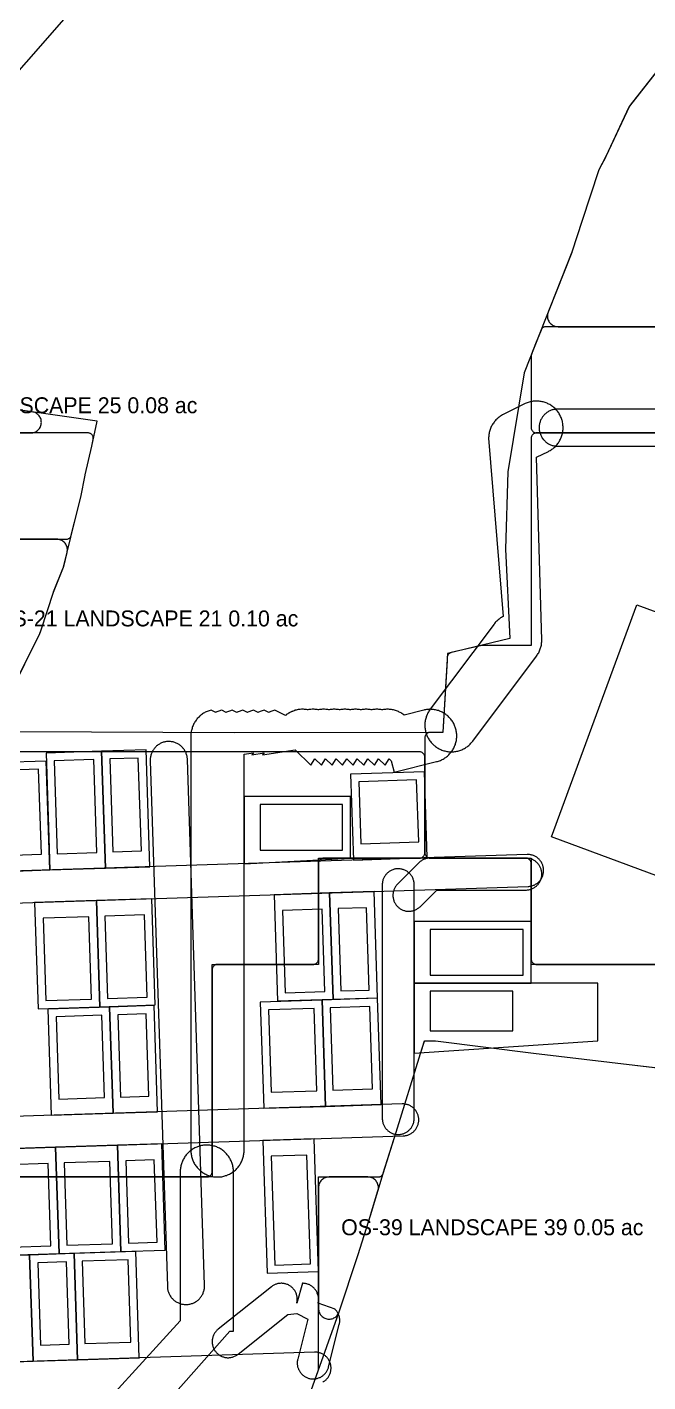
# Model space of a CAD drawing. Extents: x 32 to 940, y -21 to 684.
# Drawn here: x 665.2 to 782, y 271.4 to 526.4 of the extents above; entities that cross this region are included whole.
import ezdxf

# ---------------------------------------------------------------- set-up
doc = ezdxf.new("R2010")
doc.units = 0
for name, color, linetype, lineweight in [('BUILDING-SCHOOL', 5, 'Continuous', 0), ('GREEN-LANDSCAPE', 3, 'Continuous', 0), ('GREEN-RC', 3, 'Continuous', 0), ('PLOT', 4, 'Continuous', 0), ('ROAD-PRIMARY', 1, 'Continuous', 0), ('ROAD-SECONDARY', 1, 'Continuous', 0), ('ROAD-TERTIARY', 7, 'Continuous', 0), ('SITE-BOUNDARY', 7, 'Continuous', 0), ('TEXT-ZONE', 7, 'Continuous', 0), ('VILLA-HOUSE', 7, 'Continuous', 0), ('ZONE-SCHOOL', 5, 'Continuous', 0), ('ZONE-VILLAS', 2, 'Continuous', 0)]:
    doc.layers.add(name, color=color, linetype=linetype, lineweight=lineweight)

msp = doc.modelspace()

# ---------------------------------------------------------------- linework, layer by layer
at = {"layer": 'BUILDING-SCHOOL'}
msp.add_lwpolyline([(801.73, 409.63), (785.65, 365.94), (763.8, 373.98), (779.88, 417.68)], close=True, dxfattribs=at)
at = {"layer": 'GREEN-LANDSCAPE'}
for points in [[(622, 450), (665.88, 450), (666.07, 450.01), (666.26, 450.04), (666.45, 450.08), (666.63, 450.15), (666.81, 450.23), (666.98, 450.33), (667.13, 450.44), (667.28, 450.57), (667.41, 450.71), (667.53, 450.87), (667.63, 451.03), (667.71, 451.2), (667.78, 451.39), (667.83, 451.57), (667.87, 451.76), (667.88, 451.96), (667.87, 452.15), (667.85, 452.34), (667.81, 452.53), (667.75, 452.71), (667.67, 452.89), (667.58, 453.06), (667.47, 453.22), (667.34, 453.37), (667.2, 453.5), (667.05, 453.62), (666.89, 453.73), (666.72, 453.82), (666.54, 453.89), (666.35, 453.94), (666.16, 453.98), (654.11, 455.69)], [(662.53, 402.07), (667.53, 412.12), (667.64, 412.38), (667.83, 412.97), (667.84, 412.98), (670.15, 420.02), (670.16, 420.04), (670.16, 420.06), (670.17, 420.07), (670.18, 420.09), (672, 424.62), (672.05, 424.76), (672.09, 424.9), (672.73, 427.53), (672.76, 427.73), (672.78, 427.93), (672.78, 428.13), (672.75, 428.33), (672.71, 428.53), (672.65, 428.72), (672.57, 428.9), (672.47, 429.07), (672.35, 429.24), (672.22, 429.39), (672.07, 429.53), (671.91, 429.65), (671.74, 429.75), (671.56, 429.84), (671.37, 429.91), (671.18, 429.96), (670.98, 429.99), (670.78, 430), (662, 430)]]:
    msp.add_lwpolyline(points, dxfattribs=at)
msp.add_lwpolyline([(720, 285.26), (720.01, 285.06), (720.04, 284.87), (720.08, 284.68), (720.15, 284.5), (720.23, 284.32), (720.33, 284.15), (720.45, 284), (720.58, 283.85), (720.72, 283.72), (720.88, 283.6), (721.04, 283.5), (721.22, 283.42), (721.4, 283.35), (721.59, 283.3), (721.78, 283.27), (721.97, 283.26), (722.17, 283.26), (722.36, 283.29), (722.55, 283.34), (722.74, 283.4), (722.91, 283.48), (723.08, 283.58), (723.24, 283.69), (723.39, 283.82), (723.52, 283.96), (723.64, 284.11), (723.74, 284.28), (723.83, 284.45), (723.9, 284.63), (727.44, 295.41), (727.44, 295.43), (729.77, 302.77), (729.78, 302.79), (731.19, 307.42), (731.24, 307.61), (731.27, 307.8), (731.27, 308), (731.27, 308.19), (731.24, 308.39), (731.19, 308.58), (731.12, 308.76), (731.04, 308.94), (730.94, 309.11), (730.82, 309.27), (730.69, 309.41), (730.54, 309.55), (730.39, 309.66), (730.22, 309.76), (730.04, 309.85), (729.86, 309.91), (729.67, 309.96), (729.47, 309.99), (729.27, 310), (722, 310), (721.8, 309.99), (721.61, 309.96), (721.42, 309.91), (721.23, 309.85), (721.06, 309.76), (720.89, 309.66), (720.73, 309.55), (720.59, 309.41), (720.45, 309.27), (720.34, 309.11), (720.24, 308.94), (720.15, 308.77), (720.09, 308.58), (720.04, 308.39), (720.01, 308.2), (720, 308)], close=True, dxfattribs=at)
at = {"layer": 'GREEN-RC'}
msp.add_lwpolyline([(783.86, 518.36), (778.62, 511.7), (778.49, 511.51), (778.38, 511.31), (774.03, 502.02), (774.03, 502.01), (774.02, 502.01), (774.02, 502), (774.02, 502), (774.01, 501.99), (774.01, 501.99), (774.01, 501.98), (772.79, 499.65), (772.72, 499.5), (772.66, 499.35), (769.59, 490), (769.59, 489.99), (767.66, 484.05), (767.65, 484.02), (767.65, 484.01), (767.64, 483.99), (767.63, 483.97), (763.2, 472.73), (763.13, 472.55), (763.09, 472.36), (763.06, 472.17), (763.06, 471.97), (763.07, 471.78), (763.1, 471.59), (763.15, 471.4), (763.22, 471.22), (763.3, 471.04), (763.4, 470.87), (763.52, 470.72), (763.65, 470.58), (763.8, 470.45), (763.95, 470.33), (764.12, 470.23), (764.3, 470.15), (764.48, 470.08), (764.67, 470.04), (764.86, 470.01), (765.06, 470), (838.98, 470)], dxfattribs=at)
at = {"layer": 'PLOT'}
for points in [[(669.48, 367.78), (679.92, 368.12), (679.21, 390.11), (668.76, 389.77)], [(679.92, 368.12), (688.28, 368.39), (687.56, 390.38), (679.21, 390.11)], [(661.12, 367.51), (669.48, 367.78), (668.81, 388.27), (660.45, 388)], [(726.58, 369.64), (740.43, 370.09), (739.91, 386.24), (726.05, 385.79)], [(706.02, 368.95), (726.02, 370), (726.02, 381.61), (706.02, 381.61)], [(678.22, 362.02), (666.61, 361.64), (667.26, 341.65), (678.87, 342.03)], [(688.66, 362.36), (678.22, 362.02), (678.87, 342.03), (689.31, 342.37)], [(722.1, 363.45), (711.65, 363.11), (712.3, 343.12), (722.75, 343.46)], [(730.45, 363.72), (722.1, 363.45), (722.75, 343.46), (731.1, 343.73)], [(738.02, 358.06), (738.02, 346.45), (760.02, 346.45), (760.02, 358.06)], [(738.02, 346.45), (738.02, 333.33), (772.52, 335.63), (772.52, 346.45)], [(669.75, 321.62), (681.36, 321.99), (680.71, 341.98), (669.1, 341.6)], [(681.36, 321.99), (689.72, 322.26), (689.07, 342.25), (680.71, 341.98)], [(709.71, 322.92), (721.31, 323.29), (720.66, 343.28), (709.05, 342.9)], [(721.31, 323.29), (731.76, 323.63), (731.11, 343.62), (720.66, 343.28)], [(690.52, 316.25), (682.17, 315.98), (682.82, 295.99), (691.18, 296.26)], [(719.21, 317.18), (709.51, 316.87), (710.33, 291.88), (720.02, 292.19)], [(670.56, 315.6), (657.33, 315.17), (647.56, 294.84), (671.21, 295.61)], [(682.17, 315.98), (670.56, 315.6), (671.21, 295.61), (682.82, 295.99)], [(674.68, 275.6), (686.28, 275.98), (685.63, 295.97), (674.03, 295.59)], [(655.87, 274.99), (666.32, 275.33), (665.67, 295.32), (655.22, 294.98)], [(666.32, 275.33), (674.68, 275.6), (674.03, 295.59), (665.67, 295.32)]]:
    msp.add_lwpolyline(points, close=True, dxfattribs=at)
at = {"layer": 'ROAD-PRIMARY'}
for points in [[(745.28, 390.01), (745.47, 390.02), (745.66, 390.04), (745.85, 390.07), (746.04, 390.11), (746.23, 390.15), (746.41, 390.2), (746.59, 390.26), (746.77, 390.33), (746.95, 390.4), (747.13, 390.48), (747.3, 390.56), (747.47, 390.65), (747.64, 390.75), (747.8, 390.86), (747.96, 390.97), (748.11, 391.08), (748.26, 391.21), (748.4, 391.33), (748.54, 391.47), (748.67, 391.61), (748.8, 391.75), (748.92, 391.9), (749, 392), (761, 408), (761.11, 408.16), (761.22, 408.32), (761.32, 408.48), (761.41, 408.65), (761.5, 408.82), (761.58, 409), (761.65, 409.17), (761.72, 409.35), (761.78, 409.54), (761.83, 409.72), (761.88, 409.91), (761.92, 410.1), (761.95, 410.29), (761.97, 410.48), (761.99, 410.67), (762, 410.86), (762, 411), (761.02, 445.42), (763.24, 446.53), (763.41, 446.62), (763.57, 446.71), (763.74, 446.81), (763.89, 446.92), (764.05, 447.04), (764.2, 447.16), (764.35, 447.28), (764.49, 447.42), (764.62, 447.55), (764.75, 447.69), (764.88, 447.84), (764.99, 447.99), (765.11, 448.15), (765.21, 448.31), (765.31, 448.47), (765.41, 448.64), (765.5, 448.81), (765.58, 448.99), (765.65, 449.16), (765.72, 449.34), (765.78, 449.53), (765.83, 449.71), (765.88, 449.9), (765.92, 450.08), (765.95, 450.27), (765.97, 450.47), (765.99, 450.66), (766, 450.85), (766, 451.04), (766, 451.23), (765.98, 451.43), (765.96, 451.62), (765.93, 451.81), (765.9, 452), (765.86, 452.19), (765.81, 452.37), (765.75, 452.55), (765.69, 452.74), (765.62, 452.92), (765.54, 453.09), (765.46, 453.26), (765.37, 453.43), (765.27, 453.6), (765.17, 453.76), (765.06, 453.92), (764.94, 454.07), (764.82, 454.22), (764.7, 454.37), (764.56, 454.51), (764.42, 454.64), (764.28, 454.77), (764.13, 454.89), (763.98, 455.01), (763.83, 455.12), (763.67, 455.23), (763.5, 455.33), (763.33, 455.42), (763.16, 455.51), (762.99, 455.59), (762.81, 455.66), (762.63, 455.73), (762.44, 455.79), (762.26, 455.84), (762.07, 455.88), (761.88, 455.92), (761.69, 455.95), (761.5, 455.98), (761.31, 455.99), (761.12, 456), (760.93, 456), (760.73, 455.99), (760.54, 455.98), (760.35, 455.96), (760.16, 455.93), (759.97, 455.89), (759.78, 455.85), (759.6, 455.8), (759.41, 455.74), (759.23, 455.68), (759.06, 455.61), (758.88, 455.53), (758.76, 455.47), (754.76, 453.47), (754.59, 453.38), (754.43, 453.29), (754.26, 453.19), (754.11, 453.08), (753.95, 452.96), (753.8, 452.84), (753.65, 452.72), (753.51, 452.58), (753.38, 452.45), (753.25, 452.31), (753.12, 452.16), (753.01, 452.01), (752.89, 451.85), (752.79, 451.69), (752.69, 451.53), (752.59, 451.36), (752.5, 451.19), (752.42, 451.01), (752.35, 450.84), (752.28, 450.66), (752.22, 450.47), (752.17, 450.29), (752.12, 450.1), (752.08, 449.92), (752.05, 449.73), (752.03, 449.53), (752.01, 449.34), (752, 449.15), (752, 449), (754.76, 415.47), (754.59, 415.38), (754.43, 415.29), (754.26, 415.19), (754.11, 415.08), (753.95, 414.96), (753.8, 414.84), (753.65, 414.72), (753.51, 414.58), (753.38, 414.45), (753.25, 414.31), (753.12, 414.16), (753.01, 414.01), (741, 398), (740.89, 397.84), (740.78, 397.68), (740.68, 397.52), (740.59, 397.35), (740.5, 397.18), (740.42, 397), (740.35, 396.83), (740.28, 396.65), (740.22, 396.46), (740.17, 396.28), (740.12, 396.09), (740.08, 395.9), (740.05, 395.71), (740.03, 395.52), (740.01, 395.33), (740, 395.14), (740, 394.95), (740.01, 394.76), (740.02, 394.56), (740.04, 394.37), (740.07, 394.18), (740.1, 393.99), (740.14, 393.81), (740.19, 393.62), (740.25, 393.44), (740.32, 393.25), (740.38, 393.07), (740.46, 392.9), (740.55, 392.73), (740.64, 392.56), (740.74, 392.39), (740.84, 392.23), (740.95, 392.07), (741.06, 391.92), (741.18, 391.77), (741.31, 391.62), (741.45, 391.48), (741.58, 391.35), (741.73, 391.22), (741.87, 391.1), (742.02, 390.98), (742.18, 390.87), (742.34, 390.76), (742.51, 390.67), (742.68, 390.57), (742.85, 390.49), (743.02, 390.41), (743.2, 390.33), (743.38, 390.27), (743.57, 390.21), (743.75, 390.16), (743.94, 390.11), (744.13, 390.08), (744.32, 390.05), (744.51, 390.02), (744.7, 390.01), (744.89, 390), (745.08, 390)], [(701.22, 310), (701.42, 310.02), (701.61, 310.04), (701.8, 310.06), (701.99, 310.1), (702.17, 310.14), (702.36, 310.19), (702.54, 310.25), (702.73, 310.31), (702.91, 310.38), (703.08, 310.45), (703.25, 310.54), (703.42, 310.63), (703.59, 310.72), (703.75, 310.83), (703.91, 310.94), (704.07, 311.05), (704.22, 311.17), (704.36, 311.3), (704.5, 311.43), (704.64, 311.57), (704.76, 311.71), (704.89, 311.86), (705.01, 312.01), (705.12, 312.17), (705.23, 312.33), (705.33, 312.49), (705.42, 312.66), (705.5, 312.83), (705.59, 313), (705.66, 313.18), (705.72, 313.36), (705.78, 313.55), (705.84, 313.73), (705.88, 313.92), (705.92, 314.11), (705.95, 314.3), (705.97, 314.49), (705.99, 314.68), (706, 314.87), (706, 315), (706, 389.54), (707.8, 389.81), (707.46, 389.46), (709.8, 389.81), (709.46, 389.46), (715.64, 390.36), (718.54, 387.46), (719.3, 388.69), (720.54, 387.46), (721.3, 388.69), (722.54, 387.46), (723.3, 388.69), (724.54, 387.46), (725.3, 388.69), (726.54, 387.46), (727.3, 388.69), (728.54, 387.46), (729.3, 388.69), (730.54, 387.46), (731.3, 388.69), (732.54, 387.46), (733.3, 388.69), (733.67, 388.33), (734.21, 386.15), (742.21, 388.15), (742.4, 388.2), (742.58, 388.26), (742.76, 388.32), (742.94, 388.39), (743.12, 388.47), (743.29, 388.56), (743.46, 388.65), (743.62, 388.74), (743.79, 388.85), (743.94, 388.96), (744.1, 389.07), (744.25, 389.2), (744.39, 389.32), (744.53, 389.46), (744.66, 389.6), (744.79, 389.74), (744.91, 389.89), (745.03, 390.04), (745.14, 390.2), (745.25, 390.36), (745.34, 390.52), (745.44, 390.69), (745.52, 390.87), (745.6, 391.04), (745.67, 391.22), (745.74, 391.4), (745.79, 391.58), (745.85, 391.77), (745.89, 391.96), (745.93, 392.14), (745.96, 392.33), (745.98, 392.53), (745.99, 392.72), (746, 392.91), (746, 393.1), (745.99, 393.3), (745.98, 393.49), (745.95, 393.68), (745.92, 393.87), (745.89, 394.06), (745.84, 394.24), (745.79, 394.43), (745.73, 394.61), (745.67, 394.79), (745.6, 394.97), (745.52, 395.15), (745.43, 395.32), (745.34, 395.49), (745.24, 395.65), (745.13, 395.81), (745.02, 395.97), (744.9, 396.12), (744.78, 396.27), (744.65, 396.41), (744.52, 396.55), (744.38, 396.68), (744.24, 396.81), (744.09, 396.93), (743.93, 397.05), (743.78, 397.16), (743.61, 397.26), (743.45, 397.36), (743.28, 397.45), (743.11, 397.54), (742.93, 397.61), (742.75, 397.68), (742.57, 397.75), (742.39, 397.8), (742.2, 397.85), (742.01, 397.9), (741.82, 397.93), (741.63, 397.96), (741.44, 397.98), (741.25, 397.99), (741.06, 398), (740.87, 398), (740.67, 397.99), (740.48, 397.97), (740.29, 397.95), (740.1, 397.92), (739.91, 397.88), (739.79, 397.85), (736.09, 396.93), (736.02, 396.99), (735.86, 397.1), (735.7, 397.21), (735.54, 397.31), (735.37, 397.4), (735.2, 397.49), (735.02, 397.57), (734.85, 397.65), (734.67, 397.71), (734.48, 397.77), (734.3, 397.83), (734.11, 397.88), (733.92, 397.91), (733.74, 397.95), (733.54, 397.97), (733.35, 397.99), (733.16, 398), (732.97, 398), (732.78, 398), (732.58, 397.98), (732.39, 397.96), (732.2, 397.94), (732.01, 397.9), (732, 397.9), (731.92, 397.91), (731.74, 397.95), (731.54, 397.97), (731.35, 397.99), (731.16, 398), (730.97, 398), (730.78, 398), (730.58, 397.98), (730.39, 397.96), (730.2, 397.94), (730.01, 397.9), (730, 397.9), (729.92, 397.91), (729.74, 397.95), (729.54, 397.97), (729.35, 397.99), (729.16, 398), (728.97, 398), (728.78, 398), (728.58, 397.98), (728.39, 397.96), (728.2, 397.94), (728.01, 397.9), (728, 397.9), (727.92, 397.91), (727.74, 397.95), (727.54, 397.97), (727.35, 397.99), (727.16, 398), (726.97, 398), (726.78, 398), (726.58, 397.98), (726.39, 397.96), (726.2, 397.94), (726.01, 397.9), (726, 397.9), (725.92, 397.91), (725.74, 397.95), (725.54, 397.97), (725.35, 397.99), (725.16, 398), (724.97, 398), (724.78, 398), (724.58, 397.98), (724.39, 397.96), (724.2, 397.94), (724.01, 397.9), (724, 397.9), (723.92, 397.91), (723.74, 397.95), (723.54, 397.97), (723.35, 397.99), (723.16, 398), (722.97, 398), (722.78, 398), (722.58, 397.98), (722.39, 397.96), (722.2, 397.94), (722.01, 397.9), (722, 397.9), (721.92, 397.91), (721.74, 397.95), (721.54, 397.97), (721.35, 397.99), (721.16, 398), (720.97, 398), (720.78, 398), (720.58, 397.98), (720.39, 397.96), (720.2, 397.94), (720.01, 397.9), (720, 397.9), (719.92, 397.91), (719.74, 397.95), (719.54, 397.97), (719.35, 397.99), (719.16, 398), (718.97, 398), (718.78, 398), (718.58, 397.98), (718.39, 397.96), (718.2, 397.94), (718.01, 397.9), (718, 397.9), (717.92, 397.91), (717.74, 397.95), (717.54, 397.97), (717.35, 397.99), (717.16, 398), (716.97, 398), (716.78, 398), (716.58, 397.98), (716.39, 397.96), (716.2, 397.94), (716.01, 397.9), (715.83, 397.86), (715.79, 397.85), (715.79, 397.85), (715.7, 397.83), (715.64, 397.81), (715.61, 397.8), (715.6, 397.8), (715.52, 397.77), (715.46, 397.75), (715.44, 397.75), (715.42, 397.74), (715.24, 397.68), (715.15, 397.64), (715.09, 397.62), (715.07, 397.61), (715.06, 397.61), (714.99, 397.58), (714.92, 397.55), (714.89, 397.53), (714.88, 397.53), (714.71, 397.44), (714.61, 397.39), (714.58, 397.37), (714.55, 397.36), (714.54, 397.35), (714.46, 397.31), (714.41, 397.28), (714.39, 397.27), (714.38, 397.26), (714.29, 397.2), (714.25, 397.17), (714.23, 397.16), (714.21, 397.15), (714.09, 397.06), (713.93, 396.95), (713.91, 396.93), (713.9, 396.93), (713.82, 396.85), (711.79, 397.85), (711.6, 397.8), (711.42, 397.74), (711.24, 397.68), (711.06, 397.61), (710.88, 397.53), (710.71, 397.44), (710.66, 397.42), (709.79, 397.85), (709.6, 397.8), (709.42, 397.74), (709.24, 397.68), (709.06, 397.61), (708.88, 397.53), (708.71, 397.44), (708.66, 397.42), (707.79, 397.85), (707.6, 397.8), (707.42, 397.74), (707.24, 397.68), (707.06, 397.61), (706.88, 397.53), (706.71, 397.44), (706.66, 397.42), (705.79, 397.85), (705.6, 397.8), (705.42, 397.74), (705.24, 397.68), (705.06, 397.61), (704.88, 397.53), (704.71, 397.44), (704.66, 397.42), (703.79, 397.85), (703.6, 397.8), (703.42, 397.74), (703.24, 397.68), (703.06, 397.61), (702.88, 397.53), (702.71, 397.44), (702.66, 397.42), (701.79, 397.85), (701.6, 397.8), (701.42, 397.74), (701.24, 397.68), (701.06, 397.61), (700.88, 397.53), (700.71, 397.44), (700.66, 397.42), (699.79, 397.85), (699.6, 397.8), (699.42, 397.74), (699.24, 397.68), (699.06, 397.61), (698.88, 397.53), (698.71, 397.44), (698.54, 397.35), (698.38, 397.26), (698.21, 397.15), (698.06, 397.04), (697.9, 396.93), (697.75, 396.8), (697.61, 396.68), (697.47, 396.54), (697.34, 396.4), (697.21, 396.26), (697.09, 396.11), (696.97, 395.96), (696.86, 395.8), (696.75, 395.64), (696.66, 395.48), (696.56, 395.31), (696.48, 395.13), (696.4, 394.96), (696.33, 394.78), (696.26, 394.6), (696.21, 394.42), (696.15, 394.23), (696.11, 394.04), (696.07, 393.86), (696.04, 393.67), (696.02, 393.47), (696.01, 393.28), (696, 393.09), (696, 393), (696, 315), (696, 314.81), (696.01, 314.62), (696.03, 314.42), (696.06, 314.23), (696.09, 314.04), (696.13, 313.86), (696.18, 313.67), (696.24, 313.49), (696.3, 313.3), (696.37, 313.12), (696.44, 312.95), (696.52, 312.77), (696.61, 312.6), (696.71, 312.44), (696.81, 312.27), (696.92, 312.11), (697.03, 311.96), (697.15, 311.81), (697.28, 311.66), (697.41, 311.52), (697.54, 311.39), (697.69, 311.26), (697.83, 311.13), (697.98, 311.01), (698.14, 310.9), (698.3, 310.79), (698.46, 310.69), (698.63, 310.6), (698.8, 310.51), (698.98, 310.43), (699.15, 310.35), (699.33, 310.29), (699.52, 310.23), (699.7, 310.17), (699.89, 310.12), (700.08, 310.09), (700.26, 310.05), (700.46, 310.03), (700.65, 310.01), (700.84, 310), (701.03, 310)]]:
    msp.add_lwpolyline(points, close=True, dxfattribs=at)
msp.add_lwpolyline([(683.95, 259.07), (703.33, 281), (704, 281), (704, 311), (704, 311.19), (703.99, 311.38), (703.97, 311.58), (703.94, 311.77), (703.91, 311.96), (703.87, 312.14), (703.82, 312.33), (703.76, 312.51), (703.7, 312.7), (703.63, 312.88), (703.56, 313.05), (703.48, 313.23), (703.39, 313.4), (703.29, 313.56), (703.19, 313.73), (703.08, 313.89), (702.97, 314.04), (702.85, 314.19), (702.72, 314.34), (702.59, 314.48), (702.46, 314.61), (702.31, 314.74), (702.17, 314.87), (702.02, 314.99), (701.86, 315.1), (701.7, 315.21), (701.54, 315.31), (701.37, 315.4), (701.2, 315.49), (701.02, 315.57), (700.85, 315.65), (700.67, 315.71), (700.48, 315.77), (700.3, 315.83), (700.11, 315.88), (699.92, 315.91), (699.74, 315.95), (699.54, 315.97), (699.35, 315.99), (699.16, 316), (698.97, 316), (698.78, 316), (698.58, 315.98), (698.39, 315.96), (698.2, 315.94), (698.01, 315.9), (697.83, 315.86), (697.64, 315.81), (697.46, 315.75), (697.27, 315.69), (697.09, 315.62), (696.92, 315.55), (696.75, 315.46), (696.58, 315.37), (696.41, 315.28), (696.25, 315.17), (696.09, 315.06), (695.93, 314.95), (695.78, 314.83), (695.64, 314.7), (695.5, 314.57), (695.36, 314.43), (695.24, 314.29), (695.11, 314.14), (694.99, 313.99), (694.88, 313.83), (694.77, 313.67), (694.67, 313.51), (694.58, 313.34), (694.5, 313.17), (694.41, 313), (694.34, 312.82), (694.28, 312.64), (694.22, 312.45), (694.16, 312.27), (694.12, 312.08), (694.08, 311.89), (694.05, 311.7), (694.03, 311.51), (694.01, 311.32), (694, 311.13), (694, 311), (694, 282.93), (674, 261)], dxfattribs=at)
at = {"layer": 'ROAD-SECONDARY'}
msp.add_lwpolyline([(796.65, 454.5), (765, 454.5), (764.84, 454.5), (764.68, 454.49), (764.53, 454.47), (764.37, 454.44), (764.22, 454.41), (764.07, 454.37), (763.92, 454.33), (763.77, 454.28), (763.62, 454.22), (763.48, 454.15), (763.34, 454.08), (763.2, 454), (763.07, 453.92), (762.94, 453.83), (762.81, 453.73), (762.69, 453.63), (762.58, 453.52), (762.47, 453.41), (762.36, 453.3), (762.26, 453.18), (762.16, 453.05), (762.07, 452.92), (761.99, 452.79), (761.91, 452.65), (761.84, 452.51), (761.78, 452.37), (761.72, 452.22), (761.67, 452.07), (761.62, 451.92), (761.59, 451.77), (761.55, 451.61), (761.53, 451.46), (761.51, 451.3), (761.5, 451.14), (761.5, 450.99), (761.5, 450.83), (761.52, 450.67), (761.53, 450.51), (761.56, 450.36), (761.59, 450.2), (761.63, 450.05), (761.68, 449.9), (761.73, 449.75), (761.79, 449.61), (761.86, 449.46), (761.93, 449.32), (762.01, 449.19), (762.09, 449.05), (762.18, 448.93), (762.28, 448.8), (762.38, 448.68), (762.49, 448.56), (762.6, 448.45), (762.72, 448.35), (762.84, 448.25), (762.96, 448.15), (763.09, 448.06), (763.23, 447.98), (763.36, 447.91), (763.5, 447.83), (763.65, 447.77), (763.8, 447.71), (763.95, 447.66), (764.1, 447.62), (764.25, 447.58), (764.4, 447.55), (764.56, 447.53), (764.72, 447.51), (764.87, 447.5), (765, 447.5), (796.65, 447.5)], dxfattribs=at)
msp.add_lwpolyline([(695.2, 286), (695.36, 286.01), (695.51, 286.03), (695.67, 286.05), (695.83, 286.08), (695.98, 286.12), (696.13, 286.17), (696.28, 286.22), (696.42, 286.27), (696.57, 286.34), (696.71, 286.41), (696.85, 286.49), (696.98, 286.57), (697.11, 286.66), (697.24, 286.75), (697.36, 286.85), (697.48, 286.96), (697.59, 287.07), (697.7, 287.18), (697.8, 287.3), (697.89, 287.43), (697.98, 287.56), (698.07, 287.69), (698.15, 287.83), (698.22, 287.97), (698.28, 288.11), (698.34, 288.26), (698.4, 288.4), (698.44, 288.56), (698.48, 288.71), (698.51, 288.86), (698.54, 289.02), (698.56, 289.17), (698.57, 289.33), (698.57, 289.49), (698.57, 289.62), (695.35, 388.56), (695.34, 388.72), (695.33, 388.88), (695.3, 389.03), (695.27, 389.19), (695.24, 389.34), (695.19, 389.49), (695.14, 389.64), (695.09, 389.79), (695.02, 389.93), (694.95, 390.07), (694.88, 390.21), (694.79, 390.35), (694.7, 390.48), (694.61, 390.6), (694.51, 390.72), (694.41, 390.84), (694.29, 390.95), (694.18, 391.06), (694.06, 391.16), (693.94, 391.26), (693.81, 391.35), (693.67, 391.44), (693.54, 391.51), (693.4, 391.59), (693.26, 391.65), (693.11, 391.71), (692.96, 391.77), (692.81, 391.81), (692.66, 391.85), (692.51, 391.89), (692.35, 391.91), (692.19, 391.93), (692.04, 391.94), (691.88, 391.95), (691.72, 391.95), (691.57, 391.94), (691.41, 391.92), (691.25, 391.9), (691.1, 391.87), (690.95, 391.83), (690.79, 391.79), (690.64, 391.73), (690.5, 391.68), (690.35, 391.61), (690.21, 391.54), (690.08, 391.46), (689.94, 391.38), (689.81, 391.29), (689.69, 391.2), (689.56, 391.1), (689.45, 390.99), (689.34, 390.88), (689.23, 390.77), (689.13, 390.65), (689.03, 390.52), (688.94, 390.39), (688.86, 390.26), (688.78, 390.12), (688.71, 389.98), (688.64, 389.84), (688.58, 389.69), (688.53, 389.55), (688.48, 389.39), (688.44, 389.24), (688.41, 389.09), (688.38, 388.93), (688.37, 388.78), (688.36, 388.62), (688.35, 388.46), (688.35, 388.33), (691.57, 289.39), (691.58, 289.23), (691.6, 289.07), (691.62, 288.92), (691.65, 288.76), (691.69, 288.61), (691.73, 288.46), (691.78, 288.31), (691.84, 288.16), (691.9, 288.02), (691.97, 287.88), (692.05, 287.74), (692.13, 287.61), (692.22, 287.48), (692.31, 287.35), (692.41, 287.23), (692.52, 287.11), (692.63, 287), (692.74, 286.89), (692.86, 286.79), (692.99, 286.69), (693.12, 286.6), (693.25, 286.51), (693.38, 286.44), (693.52, 286.36), (693.67, 286.3), (693.81, 286.24), (693.96, 286.18), (694.11, 286.14), (694.26, 286.1), (694.42, 286.06), (694.57, 286.04), (694.73, 286.02), (694.89, 286.01), (695.04, 286)], close=True, dxfattribs=at)
at = {"layer": 'ROAD-TERTIARY'}
for points in [[(656.49, 361.33), (759.44, 364.69), (759.58, 364.69), (759.72, 364.71), (759.87, 364.73), (760.01, 364.76), (760.15, 364.8), (760.29, 364.84), (760.42, 364.89), (760.56, 364.94), (760.69, 365), (760.81, 365.07), (760.94, 365.15), (761.06, 365.23), (761.17, 365.31), (761.29, 365.4), (761.39, 365.5), (761.5, 365.6), (761.6, 365.71), (761.69, 365.82), (761.77, 365.93), (761.86, 366.05), (761.93, 366.18), (762, 366.3), (762.07, 366.43), (762.12, 366.56), (762.17, 366.7), (762.22, 366.84), (762.25, 366.98), (762.28, 367.12), (762.31, 367.26), (762.33, 367.4), (762.34, 367.55), (762.34, 367.69), (762.34, 367.84), (762.32, 367.98), (762.31, 368.12), (762.28, 368.27), (762.25, 368.41), (762.21, 368.55), (762.17, 368.68), (762.12, 368.82), (762.06, 368.95), (761.99, 369.08), (761.92, 369.21), (761.85, 369.33), (761.77, 369.45), (761.68, 369.56), (761.59, 369.67), (761.49, 369.78), (761.38, 369.88), (761.27, 369.98), (761.16, 370.07), (761.05, 370.15), (760.92, 370.23), (760.8, 370.3), (760.67, 370.37), (760.54, 370.43), (760.41, 370.49), (760.27, 370.54), (760.13, 370.58), (759.99, 370.61), (759.85, 370.64), (759.71, 370.66), (759.57, 370.68), (759.42, 370.68), (759.28, 370.68), (759.24, 370.68), (656.3, 367.33)], [(655, 315.11), (735.95, 317.75), (736.1, 317.75), (736.24, 317.77), (736.38, 317.79), (736.52, 317.82), (736.66, 317.86), (736.8, 317.9), (736.94, 317.95), (737.07, 318), (737.2, 318.06), (737.33, 318.13), (737.45, 318.21), (737.57, 318.29), (737.69, 318.37), (737.8, 318.46), (737.91, 318.56), (738.01, 318.66), (738.11, 318.77), (738.2, 318.88), (738.29, 318.99), (738.37, 319.11), (738.45, 319.24), (738.52, 319.36), (738.58, 319.49), (738.64, 319.62), (738.69, 319.76), (738.73, 319.9), (738.77, 320.04), (738.8, 320.18), (738.82, 320.32), (738.84, 320.46), (738.85, 320.61), (738.85, 320.75), (738.85, 320.9), (738.84, 321.04), (738.82, 321.18), (738.8, 321.33), (738.77, 321.47), (738.73, 321.61), (738.68, 321.74), (738.63, 321.88), (738.57, 322.01), (738.51, 322.14), (738.44, 322.27), (738.36, 322.39), (738.28, 322.51), (738.19, 322.62), (738.1, 322.73), (738, 322.84), (737.9, 322.94), (737.79, 323.04), (737.68, 323.13), (737.56, 323.21), (737.44, 323.29), (737.32, 323.37), (737.19, 323.43), (737.06, 323.49), (736.92, 323.55), (736.79, 323.6), (736.65, 323.64), (736.51, 323.67), (736.37, 323.7), (736.22, 323.72), (736.08, 323.74), (735.94, 323.74), (735.79, 323.74), (735.76, 323.74), (654.8, 321.11)], [(720.84, 271.42), (720.96, 271.5), (721.08, 271.58), (721.2, 271.66), (721.31, 271.75), (721.42, 271.85), (721.52, 271.95), (721.62, 272.06), (721.71, 272.17), (721.8, 272.28), (721.88, 272.4), (721.96, 272.52), (722.03, 272.65), (722.09, 272.78), (722.15, 272.91), (722.2, 273.05), (722.24, 273.19), (722.28, 273.33), (722.31, 273.47), (722.34, 273.61), (722.35, 273.75), (722.36, 273.9), (722.37, 274.04), (722.36, 274.19), (722.35, 274.33), (722.33, 274.47), (722.31, 274.62), (722.28, 274.76), (722.24, 274.9), (722.19, 275.03), (722.14, 275.17), (722.09, 275.3), (722.02, 275.43), (721.95, 275.56), (721.87, 275.68), (721.79, 275.8), (721.7, 275.91), (721.61, 276.02), (721.51, 276.13), (721.41, 276.23), (721.3, 276.32), (721.19, 276.42), (721.07, 276.5), (720.95, 276.58), (720.83, 276.65), (720.7, 276.72), (720.57, 276.78), (720.43, 276.84), (720.3, 276.88), (720.16, 276.93), (720.02, 276.96), (719.88, 276.99), (719.74, 277.01), (719.59, 277.02), (719.45, 277.03), (719.3, 277.03), (719.27, 277.03), (576.34, 272.38)]]:
    msp.add_lwpolyline(points, dxfattribs=at)
for points in [[(737.15, 360), (737.3, 360.01), (737.44, 360.03), (737.58, 360.06), (737.72, 360.09), (737.86, 360.13), (738, 360.17), (738.14, 360.22), (738.27, 360.28), (738.4, 360.35), (738.52, 360.42), (738.65, 360.49), (738.76, 360.57), (738.88, 360.66), (738.99, 360.75), (739.1, 360.85), (742.24, 364), (759, 364), (759.14, 364), (759.29, 364.01), (759.43, 364.03), (759.57, 364.06), (759.72, 364.09), (759.86, 364.12), (759.99, 364.17), (760.13, 364.22), (760.26, 364.28), (760.39, 364.34), (760.52, 364.41), (760.64, 364.49), (760.76, 364.57), (760.87, 364.66), (760.98, 364.75), (761.09, 364.85), (761.19, 364.95), (761.29, 365.06), (761.38, 365.17), (761.46, 365.29), (761.54, 365.41), (761.62, 365.53), (761.68, 365.66), (761.75, 365.79), (761.8, 365.92), (761.85, 366.06), (761.89, 366.2), (761.93, 366.34), (761.95, 366.48), (761.98, 366.62), (761.99, 366.77), (762, 366.91), (762, 367.05), (761.99, 367.2), (761.98, 367.34), (761.96, 367.49), (761.93, 367.63), (761.9, 367.77), (761.86, 367.91), (761.81, 368.04), (761.76, 368.18), (761.7, 368.31), (761.63, 368.44), (761.56, 368.56), (761.48, 368.68), (761.4, 368.8), (761.31, 368.92), (761.22, 369.02), (761.12, 369.13), (761.01, 369.23), (760.9, 369.32), (760.79, 369.41), (760.67, 369.49), (760.55, 369.57), (760.42, 369.64), (760.29, 369.71), (760.16, 369.77), (760.03, 369.82), (759.89, 369.87), (759.75, 369.9), (759.61, 369.94), (759.47, 369.96), (759.32, 369.98), (759.18, 370), (759.04, 370), (741, 370), (740.86, 370), (740.71, 369.99), (740.57, 369.97), (740.43, 369.94), (740.28, 369.91), (740.14, 369.88), (740.01, 369.83), (739.87, 369.78), (739.74, 369.72), (739.61, 369.66), (739.48, 369.59), (739.36, 369.51), (739.24, 369.43), (739.13, 369.34), (739.02, 369.25), (738.91, 369.15), (734.88, 365.12), (734.78, 365.02), (734.68, 364.91), (734.6, 364.79), (734.51, 364.68), (734.43, 364.55), (734.36, 364.43), (734.3, 364.3), (734.24, 364.17), (734.18, 364.03), (734.14, 363.9), (734.1, 363.76), (734.06, 363.62), (734.04, 363.48), (734.02, 363.33), (734.01, 363.19), (734, 363.05), (734, 362.9), (734.01, 362.76), (734.02, 362.61), (734.05, 362.47), (734.08, 362.33), (734.11, 362.19), (734.15, 362.05), (734.2, 361.92), (734.26, 361.78), (734.32, 361.65), (734.39, 361.52), (734.46, 361.4), (734.54, 361.28), (734.63, 361.16), (734.72, 361.05), (734.82, 360.94), (734.92, 360.84), (735.02, 360.74), (735.13, 360.65), (735.25, 360.56), (735.37, 360.48), (735.49, 360.41), (735.62, 360.34), (735.75, 360.27), (735.88, 360.22), (736.02, 360.17), (736.15, 360.12), (736.29, 360.08), (736.43, 360.05), (736.58, 360.03), (736.72, 360.01), (736.87, 360), (737.01, 360)], [(735.2, 318.01), (735.34, 318.02), (735.49, 318.04), (735.63, 318.07), (735.77, 318.1), (735.91, 318.14), (736.04, 318.19), (736.18, 318.24), (736.31, 318.3), (736.44, 318.37), (736.56, 318.44), (736.68, 318.52), (736.8, 318.6), (736.91, 318.69), (737.02, 318.79), (737.13, 318.88), (737.23, 318.99), (737.32, 319.1), (737.41, 319.21), (737.49, 319.33), (737.57, 319.45), (737.64, 319.58), (737.71, 319.71), (737.77, 319.84), (737.82, 319.97), (737.87, 320.11), (737.9, 320.25), (737.94, 320.39), (737.96, 320.53), (737.98, 320.68), (738, 320.82), (738, 320.96), (738, 365), (738, 365.14), (737.99, 365.29), (737.97, 365.43), (737.95, 365.57), (737.91, 365.71), (737.88, 365.86), (737.83, 365.99), (737.78, 366.13), (737.72, 366.26), (737.66, 366.39), (737.59, 366.52), (737.51, 366.64), (737.43, 366.76), (737.34, 366.87), (737.25, 366.98), (737.15, 367.09), (737.05, 367.19), (736.94, 367.29), (736.83, 367.38), (736.71, 367.46), (736.59, 367.54), (736.47, 367.62), (736.34, 367.68), (736.21, 367.75), (736.08, 367.8), (735.94, 367.85), (735.8, 367.89), (735.66, 367.93), (735.52, 367.95), (735.38, 367.98), (735.23, 367.99), (735.09, 368), (734.95, 368), (734.8, 367.99), (734.66, 367.98), (734.51, 367.96), (734.37, 367.93), (734.23, 367.9), (734.09, 367.86), (733.96, 367.81), (733.82, 367.76), (733.69, 367.7), (733.56, 367.63), (733.44, 367.56), (733.32, 367.48), (733.2, 367.4), (733.09, 367.31), (732.98, 367.21), (732.87, 367.12), (732.77, 367.01), (732.68, 366.9), (732.59, 366.79), (732.51, 366.67), (732.43, 366.55), (732.36, 366.42), (732.29, 366.29), (732.23, 366.16), (732.18, 366.03), (732.13, 365.89), (732.1, 365.75), (732.06, 365.61), (732.04, 365.47), (732.02, 365.32), (732, 365.18), (732, 365.04), (732, 321), (732, 320.86), (732.01, 320.71), (732.03, 320.57), (732.05, 320.43), (732.09, 320.29), (732.12, 320.14), (732.17, 320.01), (732.22, 319.87), (732.28, 319.74), (732.34, 319.61), (732.41, 319.48), (732.49, 319.36), (732.57, 319.24), (732.66, 319.13), (732.75, 319.02), (732.85, 318.91), (732.95, 318.81), (733.06, 318.71), (733.17, 318.62), (733.29, 318.54), (733.41, 318.46), (733.53, 318.38), (733.66, 318.32), (733.79, 318.25), (733.92, 318.2), (734.06, 318.15), (734.2, 318.11), (734.34, 318.07), (734.48, 318.05), (734.62, 318.02), (734.77, 318.01), (734.91, 318), (735.05, 318)], [(719.19, 272.01), (719.33, 272.02), (719.47, 272.04), (719.62, 272.06), (719.76, 272.1), (719.89, 272.14), (720.03, 272.18), (720.17, 272.24), (720.3, 272.3), (720.43, 272.36), (720.55, 272.43), (720.67, 272.51), (720.79, 272.59), (720.9, 272.68), (721.01, 272.78), (721.12, 272.88), (721.22, 272.98), (721.31, 273.09), (721.4, 273.2), (721.49, 273.32), (721.56, 273.44), (721.64, 273.57), (721.7, 273.7), (721.76, 273.83), (721.82, 273.96), (721.86, 274.1), (721.9, 274.24), (721.91, 274.27), (723.91, 282.27), (723.94, 282.41), (723.97, 282.56), (723.99, 282.7), (724, 282.84), (724, 282.99), (724, 283.13), (723.99, 283.28), (723.97, 283.42), (723.95, 283.56), (723.92, 283.7), (723.88, 283.84), (723.84, 283.98), (723.78, 284.12), (723.73, 284.25), (723.66, 284.38), (723.6, 284.5), (723.52, 284.63), (723.44, 284.75), (723.35, 284.86), (723.26, 284.97), (723.16, 285.08), (723.12, 285.12), (719.91, 286.27), (719.94, 286.41), (719.97, 286.56), (719.99, 286.7), (720, 286.84), (720, 286.99), (720, 287.13), (719.99, 287.28), (719.97, 287.42), (719.95, 287.56), (719.92, 287.7), (719.88, 287.84), (719.84, 287.98), (719.78, 288.12), (719.73, 288.25), (719.66, 288.38), (719.6, 288.5), (719.52, 288.63), (719.44, 288.75), (719.35, 288.86), (719.26, 288.97), (719.16, 289.08), (719.06, 289.18), (718.95, 289.28), (718.84, 289.37), (718.72, 289.45), (718.6, 289.54), (718.48, 289.61), (718.35, 289.68), (718.22, 289.74), (718.09, 289.8), (717.95, 289.85), (717.82, 289.89), (717.67, 289.92), (717.53, 289.95), (717.39, 289.97), (717.25, 289.99), (717.1, 290), (717, 290), (715.91, 286.27), (715.94, 286.41), (715.97, 286.56), (715.99, 286.7), (716, 286.84), (716, 286.99), (716, 287.13), (715.99, 287.28), (715.97, 287.42), (715.95, 287.56), (715.92, 287.7), (715.88, 287.84), (715.84, 287.98), (715.78, 288.12), (715.73, 288.25), (715.66, 288.38), (715.6, 288.5), (715.52, 288.63), (715.44, 288.75), (715.35, 288.86), (715.26, 288.97), (715.16, 289.08), (715.06, 289.18), (714.95, 289.28), (714.84, 289.37), (714.72, 289.45), (714.6, 289.54), (714.48, 289.61), (714.35, 289.68), (714.22, 289.74), (714.09, 289.8), (713.95, 289.85), (713.82, 289.89), (713.67, 289.92), (713.53, 289.95), (713.39, 289.97), (713.25, 289.99), (713.1, 290), (712.96, 290), (712.81, 289.99), (712.67, 289.98), (712.53, 289.96), (712.38, 289.94), (712.24, 289.9), (712.11, 289.86), (711.97, 289.82), (711.83, 289.76), (711.7, 289.7), (711.57, 289.64), (711.45, 289.57), (711.33, 289.49), (711.21, 289.41), (711.13, 289.34), (701.13, 281.34), (701.01, 281.25), (700.91, 281.15), (700.81, 281.05), (700.71, 280.94), (700.62, 280.83), (700.54, 280.71), (700.46, 280.59), (700.38, 280.47), (700.32, 280.34), (700.25, 280.21), (700.2, 280.07), (700.15, 279.94), (700.11, 279.8), (700.07, 279.66), (700.04, 279.52), (700.02, 279.38), (700.01, 279.23), (700, 279.09), (700, 278.94), (700.01, 278.8), (700.02, 278.66), (700.04, 278.51), (700.07, 278.37), (700.1, 278.23), (700.14, 278.09), (700.19, 277.95), (700.24, 277.82), (700.3, 277.69), (700.37, 277.56), (700.44, 277.44), (700.52, 277.31), (700.6, 277.2), (700.69, 277.08), (700.79, 276.98), (700.89, 276.87), (700.99, 276.77), (701.1, 276.68), (701.22, 276.59), (701.33, 276.51), (701.46, 276.43), (701.58, 276.36), (701.71, 276.29), (701.84, 276.23), (701.98, 276.18), (702.11, 276.13), (702.25, 276.1), (702.39, 276.06), (702.53, 276.04), (702.68, 276.02), (702.82, 276), (702.97, 276), (703.11, 276), (703.25, 276.01), (703.4, 276.03), (703.54, 276.05), (703.68, 276.08), (703.82, 276.12), (703.96, 276.16), (704.1, 276.21), (704.23, 276.26), (704.36, 276.33), (704.49, 276.39), (704.61, 276.47), (704.73, 276.55), (704.85, 276.63), (704.87, 276.66), (714.22, 284.14), (715.92, 284.33), (717.97, 283.25), (716.09, 275.73), (716.06, 275.59), (716.03, 275.44), (716.01, 275.3), (716, 275.16), (716, 275.01), (716, 274.87), (716.01, 274.72), (716.03, 274.58), (716.05, 274.44), (716.08, 274.3), (716.12, 274.16), (716.16, 274.02), (716.22, 273.88), (716.27, 273.75), (716.34, 273.62), (716.4, 273.5), (716.48, 273.37), (716.56, 273.25), (716.65, 273.14), (716.74, 273.03), (716.84, 272.92), (716.94, 272.82), (717.05, 272.72), (717.16, 272.63), (717.28, 272.55), (717.4, 272.46), (717.52, 272.39), (717.65, 272.32), (717.78, 272.26), (717.91, 272.2), (718.05, 272.15), (718.18, 272.11), (718.33, 272.08), (718.47, 272.05), (718.61, 272.03), (718.75, 272.01), (718.9, 272), (719.04, 272)]]:
    msp.add_lwpolyline(points, close=True, dxfattribs=at)
at = {"layer": 'SITE-BOUNDARY'}
for points in [[(635.79, 486.41), (679.67, 536.52)], [(784.61, 519.31), (778.48, 511.52), (774.03, 502.01), (774.02, 502), (774.01, 501.99), (772.71, 499.5), (769.59, 490), (767.65, 484.02), (767.65, 484.01), (767.64, 483.99), (758.68, 461.3), (755.63, 442.71), (755.2, 428.11), (756.01, 411.32), (756.01, 411.31), (756.01, 411.31), (756, 411.31), (744.25, 408.5), (743.41, 393.68), (743.41, 393.66), (743.39, 393.66), (704.22, 393.6), (704.22, 393.6), (663.82, 393.79)], [(661.94, 400.88), (667.59, 412.25), (667.83, 412.98), (670.16, 420.04), (670.16, 420.06), (670.17, 420.07), (672.06, 424.75), (674.09, 433.23), (674.09, 433.23), (675.29, 437.91), (676.12, 442.06), (676.12, 442.08), (676.12, 442.09), (677.35, 447.52), (678.39, 452.25), (654.09, 455.69)], [(717.07, 265.45), (723.83, 284.43), (727.44, 295.42), (729.78, 302.78), (732.17, 310.64), (732.17, 310.64), (734.63, 318.45), (739.17, 333.21), (739.17, 333.21), (739.95, 335.59), (739.96, 335.61), (739.97, 335.61), (741.99, 335.61), (742.01, 335.61), (742.01, 335.61), (742.01, 335.61), (742.02, 335.61), (760.42, 333.33), (779.49, 331.04), (779.49, 331.04), (796.43, 329.02)]]:
    msp.add_lwpolyline(points, dxfattribs=at)
at = {"layer": 'VILLA-HOUSE'}
for points in [[(670.88, 370.83), (678.33, 371.07), (677.76, 388.56), (670.31, 388.32)], [(681.32, 371.17), (686.68, 371.34), (686.11, 388.83), (680.75, 388.66)], [(662.52, 370.56), (667.88, 370.73), (667.36, 386.72), (662, 386.55)], [(727.98, 372.69), (738.84, 373.04), (738.46, 384.7), (727.6, 384.34)], [(709.02, 380.11), (709.02, 371.5), (724.52, 371.5), (724.52, 380.11)], [(720.69, 360.4), (713.25, 360.16), (713.75, 344.67), (721.2, 344.91)], [(729.05, 360.67), (723.69, 360.5), (724.2, 345.01), (729.56, 345.18)], [(676.81, 358.97), (668.21, 358.69), (668.71, 343.2), (677.32, 343.48)], [(687.26, 359.31), (679.81, 359.07), (680.32, 343.58), (687.76, 343.82)], [(741.02, 356.56), (741.02, 347.95), (758.52, 347.95), (758.52, 356.56)], [(741.02, 344.95), (741.02, 337.5), (756.52, 337.5), (756.52, 344.95)], [(711.11, 325.96), (719.71, 326.24), (719.21, 341.73), (710.6, 341.45)], [(722.71, 326.34), (730.16, 326.58), (729.66, 342.07), (722.21, 341.83)], [(671.15, 324.66), (679.76, 324.94), (679.26, 340.43), (670.65, 340.15)], [(682.76, 325.04), (688.12, 325.21), (687.61, 340.71), (682.26, 340.53)], [(717.81, 314.13), (711.11, 313.92), (711.78, 293.43), (718.48, 293.65)], [(669.16, 312.55), (661.71, 312.31), (662.22, 296.82), (669.66, 297.06)], [(680.77, 312.93), (672.16, 312.65), (672.66, 297.16), (681.27, 297.44)], [(689.12, 313.2), (683.76, 313.03), (684.27, 297.53), (689.63, 297.71)], [(667.72, 278.38), (673.08, 278.55), (672.58, 294.04), (667.22, 293.87)], [(676.08, 278.65), (684.69, 278.93), (684.18, 294.42), (675.57, 294.14)]]:
    msp.add_lwpolyline(points, close=True, dxfattribs=at)
at = {"layer": 'ZONE-SCHOOL'}
for points in [[(839, 470), (762.8, 470), (762.7, 470), (762.6, 469.98), (762.5, 469.96), (762.41, 469.92), (762.32, 469.88), (762.24, 469.83), (762.16, 469.77), (762.08, 469.7), (762.02, 469.62), (761.96, 469.54), (761.91, 469.46), (761.87, 469.37), (760.84, 466.76), (760.07, 464.81), (760.04, 464.72), (760.02, 464.63), (760, 464.54), (760, 464.44), (760, 451), (760, 450.9), (760.02, 450.8), (760.04, 450.71), (760.08, 450.62), (760.12, 450.53), (760.17, 450.44), (760.23, 450.37), (760.29, 450.29), (760.37, 450.23), (760.44, 450.17), (760.53, 450.12), (760.62, 450.08), (760.71, 450.04), (760.8, 450.02), (760.9, 450), (761, 450), (799.98, 450)], [(799, 450), (761, 450), (760.9, 450), (760.8, 449.98), (760.71, 449.96), (760.62, 449.92), (760.53, 449.88), (760.44, 449.83), (760.37, 449.77), (760.29, 449.71), (760.23, 449.63), (760.17, 449.56), (760.12, 449.47), (760.08, 449.38), (760.04, 449.29), (760.02, 449.2), (760, 449.1), (760, 449), (760, 410.02), (760, 410), (759.98, 410), (750.65, 410), (750.53, 409.99), (750.42, 409.97), (750.16, 409.91), (744.97, 408.67), (744.88, 408.64), (744.78, 408.61), (744.7, 408.56), (744.61, 408.51), (744.54, 408.45), (744.47, 408.38), (744.4, 408.3), (744.35, 408.22), (744.3, 408.13), (744.26, 408.04), (744.23, 407.95), (744.21, 407.85), (744.2, 407.75), (744.17, 407.19), (743.41, 393.69), (743.41, 393.68), (743.41, 393.66), (743.39, 393.66), (743.38, 393.66), (741, 393.66), (740.9, 393.65), (740.8, 393.64), (740.71, 393.62), (740.62, 393.58), (740.53, 393.54), (740.44, 393.49), (740.36, 393.43), (740.29, 393.37), (740.23, 393.29), (740.17, 393.21), (740.12, 393.13), (740.08, 393.04), (740.04, 392.95), (740.02, 392.85), (740, 392.76), (740, 392.66), (740, 371), (740, 370.9), (740.02, 370.8), (740.04, 370.71), (740.08, 370.62), (740.12, 370.53), (740.17, 370.44), (740.23, 370.37), (740.29, 370.29), (740.37, 370.23), (740.44, 370.17), (740.53, 370.12), (740.62, 370.08), (740.71, 370.04), (740.8, 370.02), (740.9, 370), (741, 370), (759.98, 370), (760, 370), (760, 369.98), (760, 351), (760, 350.9), (760.02, 350.8), (760.04, 350.71), (760.08, 350.62), (760.12, 350.53), (760.17, 350.44), (760.23, 350.37), (760.29, 350.29), (760.37, 350.23), (760.44, 350.17), (760.53, 350.12), (760.62, 350.08), (760.71, 350.04), (760.8, 350.02), (760.9, 350), (761, 350), (859, 350)]]:
    msp.add_lwpolyline(points, dxfattribs=at)
at = {"layer": 'ZONE-VILLAS'}
for points in [[(660.02, 430), (672.53, 430), (672.62, 430), (672.72, 430.02), (672.81, 430.04), (672.9, 430.07), (672.99, 430.11), (673.07, 430.16), (673.15, 430.21), (673.22, 430.28), (673.29, 430.35), (673.35, 430.42), (673.4, 430.5), (673.44, 430.59), (673.48, 430.67), (673.5, 430.77), (674.09, 433.23), (674.09, 433.23), (674.09, 433.23), (674.09, 433.23), (674.1, 433.24), (675.29, 437.89), (675.3, 437.94), (676.11, 442.05), (676.12, 442.06), (676.12, 442.07), (676.12, 442.08), (676.12, 442.09), (676.12, 442.1), (677.35, 447.52), (677.35, 447.53), (677.63, 448.78), (677.64, 448.88), (677.65, 448.98), (677.65, 449.08), (677.63, 449.18), (677.61, 449.28), (677.58, 449.37), (677.54, 449.46), (677.49, 449.55), (677.43, 449.63), (677.36, 449.7), (677.29, 449.77), (677.21, 449.83), (677.13, 449.88), (677.04, 449.92), (676.94, 449.96), (676.85, 449.98), (676.75, 450), (676.65, 450), (541, 450)], [(660.02, 310), (699, 310), (699.1, 310), (699.2, 310.02), (699.29, 310.04), (699.38, 310.08), (699.47, 310.12), (699.56, 310.17), (699.63, 310.23), (699.71, 310.29), (699.77, 310.37), (699.83, 310.44), (699.88, 310.53), (699.92, 310.62), (699.96, 310.71), (699.98, 310.8), (700, 310.9), (700, 311), (700, 349.98), (700, 350), (700.02, 350), (719, 350), (719.1, 350), (719.2, 350.02), (719.29, 350.04), (719.38, 350.08), (719.47, 350.12), (719.56, 350.17), (719.63, 350.23), (719.71, 350.29), (719.77, 350.37), (719.83, 350.44), (719.88, 350.53), (719.92, 350.62), (719.96, 350.71), (719.98, 350.8), (720, 350.9), (720, 351), (720, 369.98), (720, 370), (720.02, 370), (739, 370), (739.1, 370), (739.2, 370.02), (739.29, 370.04), (739.38, 370.08), (739.47, 370.12), (739.56, 370.17), (739.63, 370.23), (739.71, 370.29), (739.77, 370.37), (739.83, 370.44), (739.88, 370.53), (739.92, 370.62), (739.96, 370.71), (739.98, 370.8), (740, 370.9), (740, 371), (740, 389), (740, 389.1), (739.98, 389.2), (739.96, 389.29), (739.92, 389.38), (739.88, 389.47), (739.83, 389.56), (739.77, 389.63), (739.71, 389.71), (739.63, 389.77), (739.56, 389.83), (739.47, 389.88), (739.38, 389.92), (739.29, 389.96), (739.2, 389.98), (739.1, 390), (739, 390), (662.86, 390)], [(859, 350), (760.02, 350), (760, 350), (760, 350.02), (760, 369), (760, 369.1), (759.98, 369.2), (759.96, 369.29), (759.92, 369.38), (759.88, 369.47), (759.83, 369.56), (759.77, 369.63), (759.71, 369.71), (759.63, 369.77), (759.56, 369.83), (759.47, 369.88), (759.38, 369.92), (759.29, 369.96), (759.2, 369.98), (759.1, 370), (759, 370), (721, 370), (720.9, 370), (720.8, 369.98), (720.71, 369.96), (720.62, 369.92), (720.53, 369.88), (720.44, 369.83), (720.37, 369.77), (720.29, 369.71), (720.23, 369.63), (720.17, 369.56), (720.12, 369.47), (720.08, 369.38), (720.04, 369.29), (720.02, 369.2), (720, 369.1), (720, 369), (720, 350.02), (720, 350), (719.98, 350), (701, 350), (700.9, 350), (700.8, 349.98), (700.71, 349.96), (700.62, 349.92), (700.53, 349.88), (700.44, 349.83), (700.37, 349.77), (700.29, 349.71), (700.23, 349.63), (700.17, 349.56), (700.12, 349.47), (700.08, 349.38), (700.04, 349.29), (700.02, 349.2), (700, 349.1), (700, 349), (700, 310.02), (700, 310), (699.98, 310), (661, 310)], [(717.07, 265.46), (719.94, 273.51), (719.97, 273.62), (719.99, 273.73), (720, 273.85), (720, 309.98), (720, 310), (720.02, 310), (731.23, 310), (731.33, 310), (731.43, 310.02), (731.52, 310.04), (731.61, 310.07), (731.7, 310.12), (731.78, 310.17), (731.86, 310.22), (731.94, 310.29), (732, 310.36), (732.06, 310.44), (732.11, 310.52), (732.15, 310.61), (732.19, 310.7), (734.63, 318.45), (734.63, 318.45), (739.17, 333.21), (739.17, 333.21), (739.17, 333.21), (739.17, 333.21), (739.18, 333.21), (739.95, 335.58), (739.95, 335.59), (739.96, 335.61), (739.97, 335.61), (739.98, 335.61), (741.98, 335.61), (741.99, 335.61), (742.01, 335.61), (742.01, 335.61), (742.01, 335.61), (742.02, 335.61), (742.03, 335.61), (760.42, 333.33), (760.43, 333.33), (779.49, 331.04), (788.18, 330.01)]]:
    msp.add_lwpolyline(points, dxfattribs=at)

# ---------------------------------------------------------------- texts
at = {"layer": 'TEXT-ZONE'}
for s, p in [('OS-25 LANDSCAPE 25 0.08 ac', (640.36, 453.71)), ('OS-21 LANDSCAPE 21 0.10 ac', (659.34, 413.6)), ('OS-39 LANDSCAPE 39 0.05 ac', (724.26, 299.04))]:
    msp.add_text(s, height=3, dxfattribs=at).set_placement(p)

doc.saveas('drawing.dxf')
